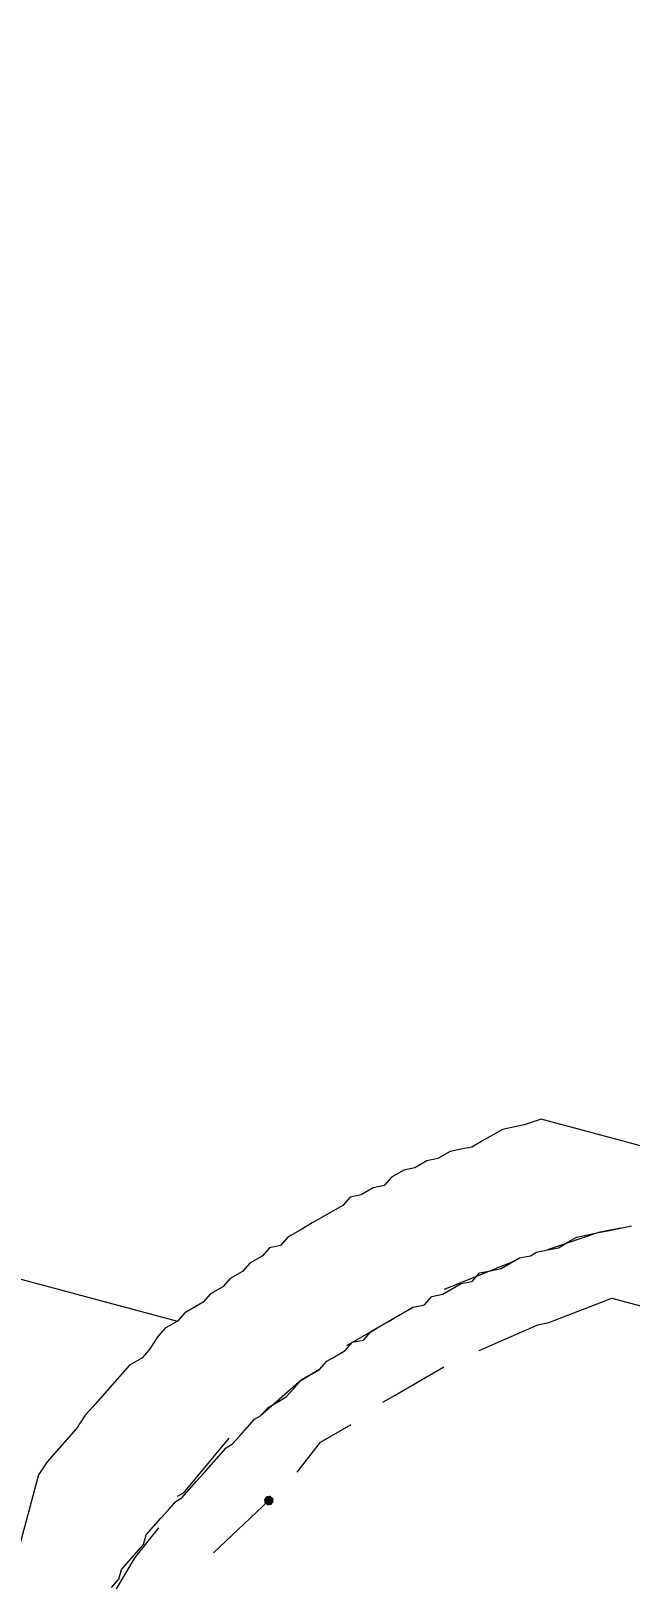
# Model space of a CAD drawing. Header units: millimetres. Extents: x 89051 to 218395, y -330386 to -125649.
# Drawn here: x 98664.94 to 98679.48, y -134375.79 to -134338.16 of the extents above; entities that cross this region are included whole.
import ezdxf

# ---------------------------------------------------------------- set-up
doc = ezdxf.new("R2010")
doc.units = ezdxf.units.MM
doc.header["$LTSCALE"] = 13
doc.layers.add('C00-00-00', color=7, linetype='Continuous')
doc.layers.add('标注、文本', color=3, linetype='Continuous', lineweight=25)
doc.styles.get("Standard").update_dxf_attribs({"font": 'gbenor.shx', "bigfont": 'gbcbig.shx'})
doc.dimstyles.new('1-15', dxfattribs={"dimscale": 20, "dimtxt": 3.5, "dimasz": 2, "dimexe": 1.5, "dimexo": 0.5, "dimgap": 0.5, "dimtad": 1, "dimtoh": 1, "dimdec": 1, "dimdsep": 46, "dimtxsty": 'Standard', "dimcen": 2.5, "dimclrd": 3, "dimclre": 3, "dimclrt": 3, "dimadec": 0, "dimazin": 2, "dimtfac": 1, "dimtdec": 1, "dimtmove": 0, "dimatfit": 2, "dimfxl": 1, "dimarcsym": 0})

# ---------------------------------------------------------------- blocks, each defined once
blk = doc.blocks.new('225635')
at = {"layer": 'C00-00-00'}
h = blk.add_hatch(color=256, dxfattribs=at)
h.dxf.hatch_style = 2
h.paths.add_polyline_path([(72500.49, -125601.628), (72500.404, -125601.663), (72500.369, -125601.749), (72500.404, -125601.834), (72500.49, -125601.87), (72500.575, -125601.834), (72500.611, -125601.749), (72500.575, -125601.663)])
at = {"layer": 'C00-00-00', "lineweight": 15}
for points in [[(72504.483, -125591.1), (72504.12, -125591.342), (72503.878, -125591.463), (72503.636, -125591.584), (72503.394, -125591.826), (72503.273, -125591.947), (72503.031, -125592.189), (72502.789, -125592.31), (72502.547, -125592.431), (72502.305, -125592.673), (72502.063, -125592.794), (72501.821, -125593.036), (72501.579, -125593.157), (72501.337, -125593.399), (72501.216, -125593.641), (72500.974, -125593.762), (72500.732, -125594.004), (72500.49, -125594.125), (72500.369, -125594.367), (72500.127, -125594.609), (72499.885, -125594.851), (72499.764, -125594.972), (72499.522, -125595.214), (72499.28, -125595.457), (72499.159, -125595.699), (72498.917, -125595.82), (72498.796, -125596.062), (72498.554, -125596.304), (72498.433, -125596.546), (72498.191, -125596.788), (72498.07, -125597.03), (72497.827, -125597.272), (72497.706, -125597.514), (72497.464, -125597.756), (72497.343, -125597.877), (72497.222, -125598.119), (72496.98, -125598.361), (72496.859, -125598.603), (72496.738, -125598.966), (72496.617, -125599.208), (72496.375, -125599.45), (72496.254, -125599.692), (72496.133, -125599.934), (72496.012, -125600.176), (72495.891, -125600.418), (72495.77, -125600.66), (72495.649, -125600.902), (72495.528, -125601.265), (72495.407, -125601.507), (72495.286, -125601.749), (72495.165, -125601.991), (72495.044, -125602.233), (72494.923, -125602.596), (72494.923, -125602.717)], [(72497.343, -125604.774), (72497.464, -125604.532), (72497.464, -125604.29), (72497.585, -125604.048), (72497.706, -125603.806), (72497.827, -125603.564), (72497.827, -125603.322), (72497.948, -125603.08), (72498.07, -125602.838), (72498.191, -125602.596), (72498.312, -125602.354), (72498.433, -125602.233), (72498.554, -125601.991), (72498.675, -125601.749), (72498.796, -125601.507), (72498.917, -125601.265), (72499.038, -125601.023), (72499.159, -125600.781), (72499.28, -125600.66), (72499.401, -125600.418), (72499.522, -125600.176), (72499.643, -125599.934), (72499.764, -125599.813), (72499.885, -125599.571), (72500.127, -125599.329), (72500.248, -125599.208), (72500.369, -125598.966), (72500.49, -125598.724), (72500.732, -125598.482), (72500.853, -125598.361), (72500.974, -125598.119), (72501.095, -125597.998), (72501.337, -125597.756), (72501.458, -125597.514), (72501.7, -125597.393), (72501.821, -125597.151), (72501.942, -125597.03), (72502.184, -125596.788), (72502.305, -125596.667), (72502.547, -125596.425), (72502.668, -125596.304), (72502.91, -125596.183), (72503.031, -125595.941), (72503.273, -125595.82), (72503.515, -125595.578), (72503.636, -125595.457), (72503.878, -125595.336), (72503.999, -125595.093), (72504.241, -125594.972), (72504.483, -125594.851), (72504.604, -125594.73), (72504.846, -125594.488), (72505.088, -125594.367), (72505.209, -125594.246), (72505.451, -125594.125), (72505.693, -125594.004), (72505.935, -125593.762), (72506.056, -125593.641), (72506.298, -125593.52), (72506.54, -125593.399), (72506.782, -125593.278), (72507.024, -125593.157), (72507.266, -125593.036)], [(72512.106, -125591.1), (72509.807, -125591.1), (72507.629, -125591.1), (72506.419, -125591.1), (72505.33, -125591.1), (72504.846, -125591.1), (72504.483, -125591.1)], [(72506.54, -125593.399), (72505.451, -125594.125)], [(72507.024, -125593.157), (72506.54, -125593.399)], [(72504.725, -125594.609), (72503.273, -125595.699)], [(72505.935, -125595.82), (72507.266, -125594.851)], [(72507.266, -125594.851), (72509.081, -125594.851)], [(72504.483, -125596.909), (72505.693, -125595.941)], [(72505.693, -125595.941), (72505.935, -125595.82)], [(72502.668, -125596.304), (72501.821, -125597.151)], [(72501.821, -125597.151), (72501.337, -125597.635)], [(72502.789, -125598.482), (72503.757, -125597.514)], [(72483.186, -125598.119), (72497.222, -125598.119)], [(72500.853, -125598.361), (72500.49, -125598.724)], [(72500.49, -125598.724), (72499.764, -125599.813)], [(72502.547, -125598.724), (72502.789, -125598.482)], [(72501.337, -125600.055), (72501.942, -125599.45)], [(72500.974, -125600.902), (72501.337, -125600.055)], [(72499.159, -125600.539), (72498.433, -125602.112)], [(72499.522, -125603.322), (72500.49, -125601.749)], [(72498.433, -125602.112), (72498.312, -125602.233)], [(72494.923, -125602.596), (72494.923, -125602.717), (72494.923, -125602.959), (72494.923, -125603.564), (72494.923, -125604.895), (72494.923, -125607.436)], [(72498.07, -125603.08), (72497.706, -125603.927)], [(72497.706, -125603.927), (72497.464, -125604.774)]]:
    blk.add_lwpolyline(points, dxfattribs=at)
blk = doc.blocks.new('*D590')
at = {"layer": 'Defpoints', "color": 0, "transparency": 16777216}
for p in [(98717.568, -134295.696), (97992.252, -134341.656), (98717.568, -134923.229)]:
    blk.add_point(p, dxfattribs=at)
at = {"layer": '标注、文本', "color": 3, "lineweight": -2, "transparency": 16777216}
for p, q in [((98717.568, -134305.696), (98717.568, -134953.229)), ((97992.252, -134351.656), (97992.252, -134953.229)), ((98032.252, -134923.229), (98677.568, -134923.229))]:
    blk.add_line(p, q, dxfattribs=at)
at = {"layer": '标注、文本', "color": 3, "transparency": 16777216}
for points in [[(98032.252, -134916.562), (98032.252, -134929.896), (97992.252, -134923.229)], [(98677.568, -134916.562), (98677.568, -134929.896), (98717.568, -134923.229)]]:
    blk.add_solid(points, dxfattribs=at)
at = {"layer": '标注、文本', "color": 3, "transparency": 16777216, "insert": (98354.91, -134878.229), "char_height": 70, "attachment_point": 5}
blk.add_mtext('761', dxfattribs=at)
blk = doc.blocks.new('*D595')
at = {"layer": 'Defpoints', "color": 0, "transparency": 16777216}
for p in [(98597.549, -134300.778), (98736.649, -134300.778), (98961.216, -134353.232), (98589.512, -134361.829), (98723.872, -134397.831)]:
    blk.add_point(p, dxfattribs=at)
at = {"layer": '标注、文本', "color": 3, "lineweight": -2, "transparency": 16777216}
for p, q in [((98746.649, -134300.778), (98993.506, -134300.778)), ((98733.531, -134400.419), (98971.976, -134464.31))]:
    blk.add_line(p, q, dxfattribs=at)
blk.add_arc((98361.666, -134300.778), 601.84, 348.808743, 356.191257, dxfattribs=at)
at = {"layer": '标注、文本', "color": 3, "transparency": 16777216}
for points in [[(98955.514, -134340.534), (98968.84, -134340.978), (98963.506, -134300.778)], [(98958.555, -134419.097), (98945.568, -134416.075), (98942.999, -134456.546)]]:
    blk.add_solid(points, dxfattribs=at)
at = {"layer": '标注、文本', "color": 3, "transparency": 16777216, "insert": (98942.91, -134411.878), "char_height": 70, "attachment_point": 5}
blk.add_mtext('15°', dxfattribs=at)

msp = doc.modelspace()

# ---------------------------------------------------------------- block references
at = {"layer": '标注、文本', "rotation": 344.9999999999999}
msp.add_blockref('225635', (61148.744, 5712.665), dxfattribs=at)

# ---------------------------------------------------------------- dimensions: what is measured, and where the dimension line sits
at = {"layer": '标注、文本'}
dim = msp.add_linear_dim(base=(98717.568, -134923.229), p1=(97992.252, -134341.656), p2=(98717.568, -134295.696), text='761', dimstyle='1-15', dxfattribs=at)
dim.commit()
dim.dimension.update_dxf_attribs({"geometry": '*D590', "text_midpoint": (98354.91, -134878.229)})
dim = msp.add_angular_dim_2l(base=(98961.216, -134353.232), line1=((98589.512, -134361.829), (98723.872, -134397.831)), line2=((98597.549, -134300.778), (98736.649, -134300.778)), dimstyle='1-15', dxfattribs=at)
dim.commit()
dim.dimension.update_dxf_attribs({"geometry": '*D595', "text_midpoint": (98942.91, -134456.878), "dimtype": 162})

doc.saveas('drawing.dxf')
